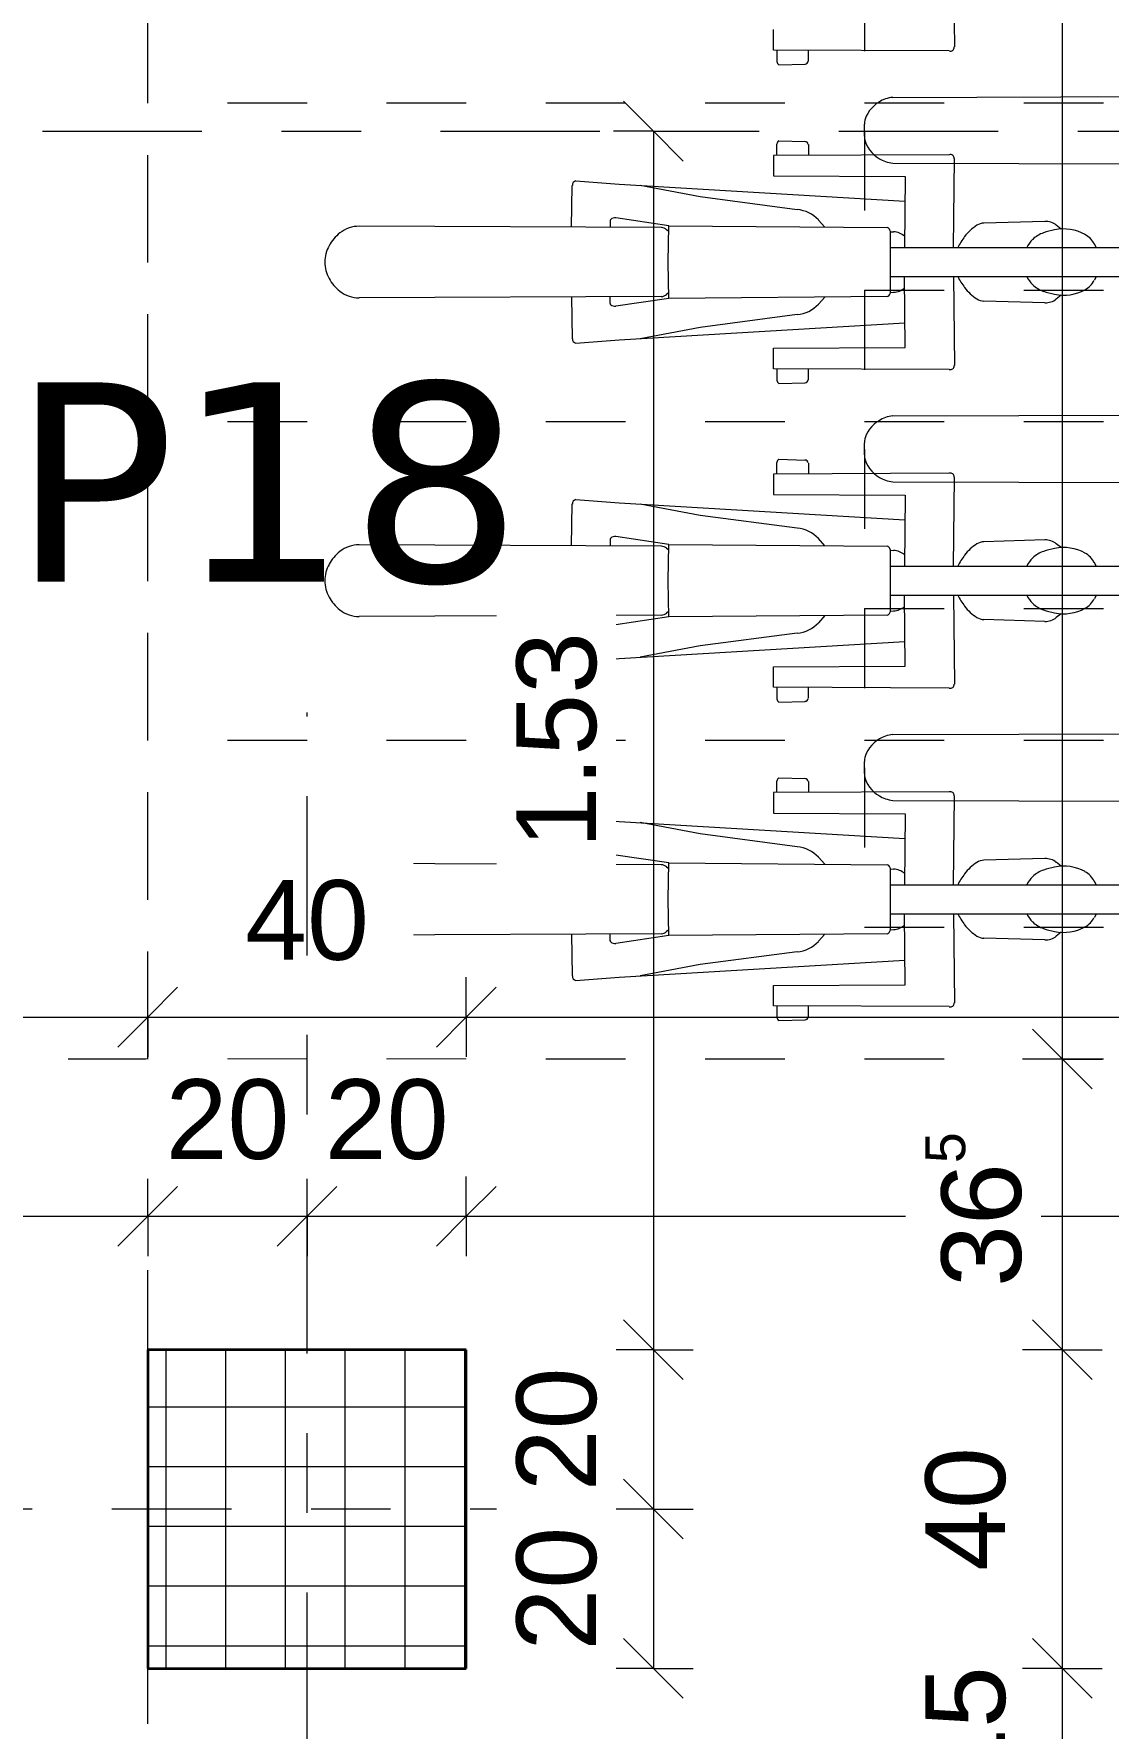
# Model space of a CAD drawing. Header units: metres. Extents: x -86 to 44, y -23 to 39.
# Drawn here: x 18.209 to 19.558, y -6.628 to -4.501 of the extents above; entities that cross this region are included whole.
import ezdxf

# ---------------------------------------------------------------- set-up
doc = ezdxf.new("R2010")
doc.units = ezdxf.units.M
for name, pattern in [('_Rasterlinie_', [0.375, 0.2, -0.05, 0.075, -0.05]), ('_Strichpunkt - Mittel_', [0.35, 0.15, -0.1, 0, -0.1]), ('_Verdeckte Linien_', [0.15, 0.1, -0.05])]:
    doc.linetypes.add(name, pattern=pattern)
for name, color, linetype, lineweight in [('A-____-____-DIMS', 7, 'Continuous', 5), ('A-____-____-DIMS-50', 7, 'Continuous', 5), ('A-DETL-GENF-HDLN', 7, '_Verdeckte Linien_', 9), ('A-DETL-GENF-OTLN', 7, 'Continuous', 9), ('C-PRKG-____-HDLN', 7, '_Verdeckte Linien_', 9), ('C-PRKG-____-OTLN', 7, 'Continuous', 9), ('S-COLS-____-MCUT', 7, 'Continuous', 35), ('S-COLS-____-OTLN', 7, 'Continuous', 9), ('S-GRID-____-OTLN', 7, 'Continuous', 5)]:
    doc.layers.add(name, color=color, linetype=linetype, lineweight=lineweight)
doc.layers.add('A-DETL-____-OTLN', color=5, linetype='Continuous', lineweight=9, true_color=0x0000ff)
doc.layers.add('S-GRID-____-IDEN', color=7, linetype='Continuous', lineweight=9, true_color=0x5555aa)
doc.styles.add('Arial_1', font='arial.ttf', dxfattribs={"height": 0.1})
doc.styles.add('Verdana_B', font='verdana.ttf', dxfattribs={"height": 0.25})
doc.dimstyles.new('SUB_Rohbau_fein_6', dxfattribs={"dimscale": 0.3048, "dimtxt": 0.102026, "dimasz": 0.246063, "dimexe": 0.164042, "dimexo": 0.0625, "dimgap": 0.123031, "dimtad": 1, "dimdec": 1, "dimlfac": 100, "dimrnd": 0.5, "dimdsep": 46, "dimtxsty": 'Arial_1', "dimblk1": 'OBLIQUE', "dimblk2": 'OBLIQUE', "dimsah": 1, "dimcen": 0.09, "dimazin": 0, "dimtfac": 1, "dimtdec": 4, "dimtix": 1, "dimtmove": 0, "dimatfit": 3, "dimfxl": 0.164042, "dimfxlon": 1, "dimtvp": 1, "dimtfill": 1, "dimtolj": 1, "dimtzin": 0, "dimarcsym": 2})
doc.dimstyles.new('SUB_Rohbau_fein_7', dxfattribs={"dimscale": 0.3048, "dimtxt": 0.102026, "dimasz": 0.246063, "dimexe": 0.164042, "dimexo": 0.0625, "dimgap": 0.123031, "dimtad": 1, "dimrnd": 0.005, "dimzin": 0, "dimdsep": 46, "dimtxsty": 'Arial_1', "dimblk1": 'OBLIQUE', "dimblk2": 'OBLIQUE', "dimsah": 1, "dimcen": 0.09, "dimazin": 0, "dimtfac": 1, "dimtdec": 4, "dimtix": 1, "dimtmove": 0, "dimatfit": 3, "dimfxl": 0.164042, "dimfxlon": 1, "dimtvp": 1, "dimtfill": 1, "dimtolj": 1, "dimtzin": 0, "dimarcsym": 2})
doc.dimstyles.new('SUB_Rohbau_fein_8', dxfattribs={"dimscale": 0.3048, "dimtxt": 0.102026, "dimasz": 0.246063, "dimexe": 0.164042, "dimexo": 0.0625, "dimgap": 0.123031, "dimtad": 1, "dimdec": 1, "dimlfac": 100, "dimrnd": 0.5, "dimdsep": 46, "dimtxsty": 'Arial_1', "dimblk1": 'OBLIQUE', "dimblk2": 'OBLIQUE', "dimsah": 1, "dimcen": 0.09, "dimazin": 0, "dimtfac": 1, "dimtdec": 4, "dimtix": 1, "dimtmove": 0, "dimatfit": 3, "dimfxl": 0.164042, "dimfxlon": 1, "dimtvp": 1, "dimtfill": 1, "dimtolj": 1, "dimtzin": 0, "dimarcsym": 2})
doc.dimstyles.new('SUB_Rohbau_fein_9', dxfattribs={"dimscale": 0.3048, "dimtxt": 0.102026, "dimasz": 0.246063, "dimexe": 0.164042, "dimexo": 0.0625, "dimgap": 0.123031, "dimtad": 1, "dimrnd": 0.005, "dimzin": 0, "dimdsep": 46, "dimtxsty": 'Arial_1', "dimblk1": 'OBLIQUE', "dimblk2": 'OBLIQUE', "dimsah": 1, "dimcen": 0.09, "dimazin": 0, "dimtfac": 1, "dimtdec": 4, "dimtix": 1, "dimtmove": 0, "dimatfit": 3, "dimfxl": 0.164042, "dimfxlon": 1, "dimtvp": 1, "dimtfill": 1, "dimtolj": 1, "dimtzin": 0, "dimarcsym": 2})

# ---------------------------------------------------------------- blocks, each defined once
blk = doc.blocks.new('Fahrradstellplatz - Fahrradstellplatz-23804277--01_UG_OK_FFB_AF')
at = {"layer": 'C-PRKG-____-HDLN', "color": 253, "true_color": 0x999999}
for p, q in [((0, -4.1), (2.2695, -4.1)), ((2.6695, -4.1), (6.4, -4.1))]:
    blk.add_line(p, q, dxfattribs=at)
blk = doc.blocks.new('Fahrradstellplatz - Fahrradstellplatz-23803867--01_UG_OK_FFB_AF')
at = {"layer": 'A-DETL-GENF-HDLN', "color": 253, "true_color": 0x999999}
for p, q in [((0, 2), (0.4, 2)), ((0, 0), (0, 2)), ((0.4, 2), (0.8, 2)), ((0.4, 0), (0.4, 2)), ((0.4, 0), (0.4, 2)), ((0.8, 2), (1.2, 2)), ((0.8, 0), (0.8, 2)), ((0.8, 0), (0.8, 2)), ((1.2, 2), (1.6, 2)), ((1.2, 0), (1.2, 2)), ((1.2, 0), (1.2, 2))]:
    blk.add_line(p, q, dxfattribs=at)
at = {"layer": 'A-DETL-GENF-OTLN', "color": 253, "true_color": 0x999999}
for p, q in [((0.1573, 1.3551), (0.1556, 1.7345)), ((0.2439, 1.3551), (0.2456, 1.7345)), ((0.5573, 1.3551), (0.5556, 1.7345)), ((0.6439, 1.3551), (0.6456, 1.7345)), ((0.9573, 1.3551), (0.9556, 1.7345)), ((1.0439, 1.3551), (1.0456, 1.7345)), ((0.1568, 1.4679), (0.1043, 1.4669)), ((0.2444, 1.4679), (0.2969, 1.4669)), ((0.5568, 1.4679), (0.5043, 1.4669)), ((0.6444, 1.4679), (0.6969, 1.4669)), ((0.9568, 1.4679), (0.9043, 1.4669)), ((1.0444, 1.4679), (1.0969, 1.4669)), ((0.0987, 1.4626), (0.1028, 1.408)), ((0.3025, 1.4626), (0.2984, 1.408)), ((0.4987, 1.4626), (0.5028, 1.408)), ((0.7025, 1.4626), (0.6984, 1.408)), ((0.8987, 1.4626), (0.9028, 1.408)), ((1.1025, 1.4626), (1.0984, 1.408)), ((0.1028, 1.408), (0.1243, 1.0493)), ((0.155, 1.3458), (0.1452, 1.4123)), ((0.1486, 1.4194), (0.157, 1.4194)), ((0.2526, 1.4194), (0.2442, 1.4194)), ((0.2462, 1.3458), (0.256, 1.4123)), ((0.2984, 1.408), (0.2769, 1.0493)), ((0.5028, 1.408), (0.5243, 1.0493)), ((0.555, 1.3458), (0.5452, 1.4123)), ((0.5486, 1.4194), (0.557, 1.4194)), ((0.6526, 1.4194), (0.6442, 1.4194)), ((0.6462, 1.3458), (0.656, 1.4123)), ((0.6984, 1.408), (0.6769, 1.0493)), ((0.9028, 1.408), (0.9243, 1.0493)), ((0.955, 1.3458), (0.9452, 1.4123)), ((0.9486, 1.4194), (0.957, 1.4194)), ((1.0526, 1.4194), (1.0442, 1.4194)), ((1.0462, 1.3458), (1.056, 1.4123)), ((1.0984, 1.408), (1.0769, 1.0493)), ((0.1186, 1.3065), (0.1044, 1.3816)), ((0.2826, 1.3065), (0.2968, 1.3816)), ((0.5186, 1.3065), (0.5044, 1.3816)), ((0.6826, 1.3065), (0.6968, 1.3816)), ((0.9186, 1.3065), (0.9044, 1.3816)), ((1.0826, 1.3065), (1.0968, 1.3816)), ((0.155, 1.3458), (0.2006, 1.3465)), ((0.1573, 1.0716), (0.155, 1.3458)), ((0.1623, 1.3459), (0.16, 1.3486)), ((0.2006, 1.3465), (0.2462, 1.3458)), ((0.2389, 1.3459), (0.2411, 1.3486)), ((0.2462, 1.3458), (0.2439, 1.0716)), ((0.555, 1.3458), (0.6006, 1.3465)), ((0.5573, 1.0716), (0.555, 1.3458)), ((0.5623, 1.3459), (0.56, 1.3486)), ((0.6006, 1.3465), (0.6462, 1.3458)), ((0.6389, 1.3459), (0.6411, 1.3486)), ((0.6462, 1.3458), (0.6439, 1.0716)), ((0.955, 1.3458), (1.0006, 1.3465)), ((0.9573, 1.0716), (0.955, 1.3458)), ((0.9623, 1.3459), (0.96, 1.3486)), ((1.0006, 1.3465), (1.0462, 1.3458)), ((1.0389, 1.3459), (1.0411, 1.3486)), ((1.0462, 1.3458), (1.0439, 1.0716)), ((0.1347, 1.1845), (0.1186, 1.3065)), ((0.2664, 1.1845), (0.2826, 1.3065)), ((0.5347, 1.1845), (0.5186, 1.3065)), ((0.6664, 1.1845), (0.6826, 1.3065)), ((0.9347, 1.1845), (0.9186, 1.3065)), ((1.0664, 1.1845), (1.0826, 1.3065)), ((0.0658, 0.9937), (0.0667, 1.2142)), ((0.0667, 1.2142), (0.0925, 1.2142)), ((0.0925, 1.2142), (0.0933, 1.049)), ((0.3087, 1.2142), (0.3079, 1.049)), ((0.3345, 1.2142), (0.3087, 1.2142)), ((0.3354, 0.9937), (0.3345, 1.2142)), ((0.4658, 0.9937), (0.4667, 1.2142)), ((0.4667, 1.2142), (0.4925, 1.2142)), ((0.4925, 1.2142), (0.4933, 1.049)), ((0.7087, 1.2142), (0.7079, 1.049)), ((0.7345, 1.2142), (0.7087, 1.2142)), ((0.7354, 0.9937), (0.7345, 1.2142)), ((0.8658, 0.9937), (0.8667, 1.2142)), ((0.8667, 1.2142), (0.8925, 1.2142)), ((0.8925, 1.2142), (0.8933, 1.049)), ((1.1087, 1.2142), (1.1079, 1.049)), ((1.1345, 1.2142), (1.1087, 1.2142)), ((1.1354, 0.9937), (1.1345, 1.2142)), ((1.2658, 0.9937), (1.2667, 1.2142)), ((1.2667, 1.2142), (1.2925, 1.2142)), ((0.0482, 1.2074), (0.0491, 1.1747)), ((0.0666, 1.2102), (0.0523, 1.21)), ((0.3345, 1.2102), (0.3489, 1.21)), ((0.353, 1.2074), (0.3521, 1.1747)), ((0.4482, 1.2074), (0.4491, 1.1747)), ((0.4666, 1.2102), (0.4523, 1.21)), ((0.7345, 1.2102), (0.7489, 1.21)), ((0.753, 1.2074), (0.7521, 1.1747)), ((0.8482, 1.2074), (0.8491, 1.1747)), ((0.8666, 1.2102), (0.8523, 1.21)), ((1.1345, 1.2102), (1.1489, 1.21)), ((1.153, 1.2074), (1.1521, 1.1747)), ((1.2482, 1.2074), (1.2491, 1.1747)), ((1.2666, 1.2102), (1.2523, 1.21)), ((0.0529, 1.1705), (0.0665, 1.1702)), ((0.3483, 1.1705), (0.3347, 1.1702)), ((0.4529, 1.1705), (0.4665, 1.1702)), ((0.7483, 1.1705), (0.7347, 1.1702)), ((0.8529, 1.1705), (0.8665, 1.1702)), ((1.1483, 1.1705), (1.1347, 1.1702)), ((1.2529, 1.1705), (1.2665, 1.1702)), ((0.1567, 1.1498), (0.1478, 1.1579)), ((0.2445, 1.1498), (0.2534, 1.1579)), ((0.5567, 1.1498), (0.5478, 1.1579)), ((0.6445, 1.1498), (0.6534, 1.1579)), ((0.9567, 1.1498), (0.9478, 1.1579)), ((1.0445, 1.1498), (1.0534, 1.1579)), ((0.1604, 1.0681), (0.1621, 1.0675)), ((0.1621, 1.0675), (0.2006, 1.0674)), ((0.1624, 1.0675), (0.1627, 1.0634)), ((0.1825, 1.0675), (0.1825, 0.478)), ((0.2006, 1.0674), (0.2391, 1.0675)), ((0.2187, 1.0675), (0.2187, 0.478)), ((0.2387, 1.0675), (0.2385, 1.0634)), ((0.2391, 1.0675), (0.2408, 1.0681)), ((0.5604, 1.0681), (0.5621, 1.0675)), ((0.5621, 1.0675), (0.6006, 1.0674)), ((0.5624, 1.0675), (0.5627, 1.0634)), ((0.5825, 1.0675), (0.5825, 0.478)), ((0.6006, 1.0674), (0.6391, 1.0675)), ((0.6187, 1.0675), (0.6187, 0.478)), ((0.6387, 1.0675), (0.6385, 1.0634)), ((0.6391, 1.0675), (0.6408, 1.0681)), ((0.9604, 1.0681), (0.9621, 1.0675)), ((0.9621, 1.0675), (1.0006, 1.0674)), ((0.9624, 1.0675), (0.9627, 1.0634)), ((0.9825, 1.0675), (0.9825, 0.478)), ((1.0006, 1.0674), (1.0391, 1.0675)), ((1.0187, 1.0675), (1.0187, 0.478)), ((1.0387, 1.0675), (1.0385, 1.0634)), ((1.0391, 1.0675), (1.0408, 1.0681)), ((0.0933, 1.049), (0.1825, 1.0497)), ((0.3079, 1.049), (0.2187, 1.0497)), ((0.4933, 1.049), (0.5825, 1.0497)), ((0.7079, 1.049), (0.6187, 1.0497)), ((0.8933, 1.049), (0.9825, 1.0497)), ((1.1079, 1.049), (1.0187, 1.0497)), ((0.1825, 0.9883), (0.0707, 0.9872)), ((0.2187, 0.9883), (0.3305, 0.9872)), ((0.5825, 0.9883), (0.4707, 0.9872)), ((0.6187, 0.9883), (0.7305, 0.9872)), ((0.9825, 0.9883), (0.8707, 0.9872)), ((1.0187, 0.9883), (1.1305, 0.9872)), ((1.3825, 0.9883), (1.2707, 0.9872)), ((0.1495, 0.8735), (0.1517, 0.95)), ((0.2517, 0.8735), (0.2495, 0.95)), ((0.5495, 0.8735), (0.5517, 0.95)), ((0.6517, 0.8735), (0.6495, 0.95)), ((0.9495, 0.8735), (0.9517, 0.95)), ((1.0517, 0.8735), (1.0495, 0.95)), ((0.1591, 0.8532), (0.1542, 0.8592)), ((0.2421, 0.8532), (0.247, 0.8592)), ((0.5591, 0.8532), (0.5542, 0.8592)), ((0.6421, 0.8532), (0.647, 0.8592)), ((0.9591, 0.8532), (0.9542, 0.8592)), ((1.0421, 0.8532), (1.047, 0.8592)), ((0.1825, 0.809), (0.1779, 0.8114)), ((0.2187, 0.809), (0.2233, 0.8114)), ((0.5825, 0.809), (0.5779, 0.8114)), ((0.6187, 0.809), (0.6233, 0.8114)), ((0.9825, 0.809), (0.9779, 0.8114)), ((1.0187, 0.809), (1.0233, 0.8114))]:
    blk.add_line(p, q, dxfattribs=at)
for centre, radius, start, end in [((0.2058, 1.7256), 0.0534, 118.8234, 141.5969), ((0.2007, 1.7348), 0.0429, 90.2027, 118.8234), ((0.2004, 1.7348), 0.0429, 61.1766, 89.7973), ((0.1954, 1.7256), 0.0534, 38.4031, 61.1766), ((0.6058, 1.7256), 0.0534, 118.8234, 141.5969), ((0.6007, 1.7348), 0.0429, 90.2027, 118.8234), ((0.6004, 1.7348), 0.0429, 61.1766, 89.7973), ((0.5954, 1.7256), 0.0534, 38.4031, 61.1766), ((1.0058, 1.7256), 0.0534, 118.8234, 141.5969), ((1.0007, 1.7348), 0.0429, 90.2027, 118.8234), ((1.0004, 1.7348), 0.0429, 61.1766, 89.7973), ((0.9954, 1.7256), 0.0534, 38.4031, 61.1766), ((0.1944, 1.7346), 0.0388, 141.5969, 180.2571), ((0.2068, 1.7346), 0.0388, 359.7429, 38.4031), ((0.5944, 1.7346), 0.0388, 141.5969, 180.2571), ((0.6068, 1.7346), 0.0388, 359.7429, 38.4031), ((0.9944, 1.7346), 0.0388, 141.5969, 180.2571), ((1.0068, 1.7346), 0.0388, 359.7429, 38.4031), ((0.1045, 1.4608), 0.00606, 91.0937, 163.2001), ((0.2967, 1.4608), 0.00606, 16.7999, 88.9063), ((0.5045, 1.4608), 0.00606, 91.0937, 163.2001), ((0.6967, 1.4608), 0.00606, 16.7999, 88.9063), ((0.9045, 1.4608), 0.00606, 91.0937, 163.2001), ((1.0967, 1.4608), 0.00606, 16.7999, 88.9063), ((0.1532, 1.4134), 0.00806, 139.5195, 188.3681), ((0.1486, 1.4174), 0.00199, 89.2163, 139.5195), ((0.2526, 1.4174), 0.00199, 40.4805, 90.7837), ((0.248, 1.4134), 0.00806, 351.6319, 40.4805), ((0.5532, 1.4134), 0.00806, 139.5195, 188.3681), ((0.5486, 1.4174), 0.00199, 89.2163, 139.5195), ((0.6526, 1.4174), 0.00199, 40.4805, 90.7837), ((0.648, 1.4134), 0.00806, 351.6319, 40.4805), ((0.9532, 1.4134), 0.00806, 139.5195, 188.3681), ((0.9486, 1.4174), 0.00199, 89.2163, 139.5195), ((1.0526, 1.4174), 0.00199, 40.4805, 90.7837), ((1.048, 1.4134), 0.00806, 351.6319, 40.4805), ((0.1689, 1.3562), 0.0117, 185.1134, 220.3907), ((0.2323, 1.3562), 0.0117, 319.6093, 354.8866), ((0.5689, 1.3562), 0.0117, 185.1134, 220.3907), ((0.6323, 1.3562), 0.0117, 319.6093, 354.8866), ((0.9689, 1.3562), 0.0117, 185.1134, 220.3907), ((1.0323, 1.3562), 0.0117, 319.6093, 354.8866), ((0.0524, 1.2054), 0.00464, 90.4692, 154.4859), ((0.3488, 1.2054), 0.00464, 25.5141, 89.5308), ((0.4524, 1.2054), 0.00464, 90.4692, 154.4859), ((0.7488, 1.2054), 0.00464, 25.5141, 89.5308), ((0.8524, 1.2054), 0.00464, 90.4692, 154.4859), ((1.1488, 1.2054), 0.00464, 25.5141, 89.5308), ((1.2524, 1.2054), 0.00464, 90.4692, 154.4859), ((0.0535, 1.1749), 0.00438, 181.6744, 261.5061), ((0.1758, 1.1882), 0.0413, 185.2207, 227.2443), ((0.2254, 1.1882), 0.0413, 312.7557, 354.7793), ((0.3477, 1.1749), 0.00438, 278.4939, 358.3256), ((0.4535, 1.1749), 0.00438, 181.6744, 261.5061), ((0.5758, 1.1882), 0.0413, 185.2207, 227.2443), ((0.6254, 1.1882), 0.0413, 312.7557, 354.7793), ((0.7477, 1.1749), 0.00438, 278.4939, 358.3256), ((0.8535, 1.1749), 0.00438, 181.6744, 261.5061), ((0.9758, 1.1882), 0.0413, 185.2207, 227.2443), ((1.0254, 1.1882), 0.0413, 312.7557, 354.7793), ((1.1477, 1.1749), 0.00438, 278.4939, 358.3256), ((1.2535, 1.1749), 0.00438, 181.6744, 261.5061), ((0.162, 1.0727), 0.00483, 193.2596, 250.1257), ((0.2392, 1.0727), 0.00483, 289.8743, 346.7404), ((0.562, 1.0727), 0.00483, 193.2596, 250.1257), ((0.6392, 1.0727), 0.00483, 289.8743, 346.7404), ((0.962, 1.0727), 0.00483, 193.2596, 250.1257), ((1.0392, 1.0727), 0.00483, 289.8743, 346.7404), ((0.1854, 1.0646), 0.0228, 183.0499, 221.2324), ((0.2158, 1.0646), 0.0228, 318.7676, 356.9501), ((0.5854, 1.0646), 0.0228, 183.0499, 221.2324), ((0.6158, 1.0646), 0.0228, 318.7676, 356.9501), ((0.9854, 1.0646), 0.0228, 183.0499, 221.2324), ((1.0158, 1.0646), 0.0228, 318.7676, 356.9501), ((0.0706, 0.9923), 0.00508, 164.2179, 270.5532), ((0.2288, 0.893), 0.1011, 117.2613, 126.5019), ((0.1724, 0.893), 0.1011, 53.4981, 62.7387), ((0.3305, 0.9923), 0.00508, 269.4468, 15.7821), ((0.4706, 0.9923), 0.00508, 164.2179, 270.5532), ((0.6288, 0.893), 0.1011, 117.2613, 126.5019), ((0.5724, 0.893), 0.1011, 53.4981, 62.7387), ((0.7305, 0.9923), 0.00508, 269.4468, 15.7821), ((0.8706, 0.9923), 0.00508, 164.2179, 270.5532), ((1.0288, 0.893), 0.1011, 117.2613, 126.5019), ((0.9724, 0.893), 0.1011, 53.4981, 62.7387), ((1.1305, 0.9923), 0.00508, 269.4468, 15.7821), ((1.2706, 0.9923), 0.00508, 164.2179, 270.5532), ((0.1693, 0.9495), 0.0176, 147.5068, 178.3381), ((0.2028, 0.9281), 0.0574, 126.5019, 147.5068), ((0.1984, 0.9281), 0.0574, 32.4932, 53.4981), ((0.2319, 0.9495), 0.0176, 1.6619, 32.4932), ((0.5693, 0.9495), 0.0176, 147.5068, 178.3381), ((0.6028, 0.9281), 0.0574, 126.5019, 147.5068), ((0.5984, 0.9281), 0.0574, 32.4932, 53.4981), ((0.6319, 0.9495), 0.0176, 1.6619, 32.4932), ((0.9693, 0.9495), 0.0176, 147.5068, 178.3381), ((1.0028, 0.9281), 0.0574, 126.5019, 147.5068), ((0.9984, 0.9281), 0.0574, 32.4932, 53.4981), ((1.0319, 0.9495), 0.0176, 1.6619, 32.4932), ((0.1961, 0.8658), 0.0333, 114.1511, 136.3239), ((0.2051, 0.8658), 0.0333, 43.6761, 65.8489), ((0.5961, 0.8658), 0.0333, 114.1511, 136.3239), ((0.6051, 0.8658), 0.0333, 43.6761, 65.8489), ((0.9961, 0.8658), 0.0333, 114.1511, 136.3239), ((1.0051, 0.8658), 0.0333, 43.6761, 65.8489), ((0.1712, 0.8728), 0.0217, 178.2161, 218.6857), ((0.271, 0.8388), 0.1131, 161.1879, 168.5086), ((0.1986, 0.8634), 0.0367, 136.3239, 161.1879), ((0.2026, 0.8634), 0.0367, 18.8121, 43.6761), ((0.1302, 0.8388), 0.1131, 11.4914, 18.8121), ((0.23, 0.8728), 0.0217, 321.3143, 1.7839), ((0.5712, 0.8728), 0.0217, 178.2161, 218.6857), ((0.671, 0.8388), 0.1131, 161.1879, 168.5086), ((0.5986, 0.8634), 0.0367, 136.3239, 161.1879), ((0.6026, 0.8634), 0.0367, 18.8121, 43.6761), ((0.5302, 0.8388), 0.1131, 11.4914, 18.8121), ((0.63, 0.8728), 0.0217, 321.3143, 1.7839), ((0.9712, 0.8728), 0.0217, 178.2161, 218.6857), ((1.071, 0.8388), 0.1131, 161.1879, 168.5086), ((0.9986, 0.8634), 0.0367, 136.3239, 161.1879), ((1.0026, 0.8634), 0.0367, 18.8121, 43.6761), ((0.9302, 0.8388), 0.1131, 11.4914, 18.8121), ((1.03, 0.8728), 0.0217, 321.3143, 1.7839), ((0.2151, 0.8501), 0.0561, 168.5086, 208.7294), ((0.1861, 0.8501), 0.0561, 331.2706, 11.4914), ((0.6151, 0.8501), 0.0561, 168.5086, 208.7294), ((0.5861, 0.8501), 0.0561, 331.2706, 11.4914), ((1.0151, 0.8501), 0.0561, 168.5086, 208.7294), ((0.9861, 0.8501), 0.0561, 331.2706, 11.4914), ((0.1914, 0.8372), 0.0291, 208.7294, 242.3562), ((0.2097, 0.8372), 0.0291, 297.6438, 331.2706), ((0.5914, 0.8372), 0.0291, 208.7294, 242.3562), ((0.6097, 0.8372), 0.0291, 297.6438, 331.2706), ((0.9914, 0.8372), 0.0291, 208.7294, 242.3562), ((1.0097, 0.8372), 0.0291, 297.6438, 331.2706)]:
    blk.add_arc(centre, radius, start, end, dxfattribs=at)
at = {"layer": 'C-PRKG-____-HDLN', "color": 253, "true_color": 0x999999}
blk.add_line((0, 2), (0, 4.1), dxfattribs=at)
blk = doc.blocks.new('Fahrradstellplatz - Fahrradstellplatz-23804100--01_UG_OK_FFB_AF')
at = {"layer": 'A-DETL-GENF-HDLN', "color": 253, "true_color": 0x999999}
for p, q in [((0, 0), (0, -2)), ((0.4, 0), (0, 0)), ((0.4, 0), (0.4, -2)), ((0.8, 0), (0.4, 0)), ((0.4, 0), (0.4, -2)), ((0.8, 0), (0.8, -2)), ((1.2, 0), (0.8, 0)), ((0.8, 0), (0.8, -2))]:
    blk.add_line(p, q, dxfattribs=at)
at = {"layer": 'A-DETL-GENF-OTLN', "color": 253, "true_color": 0x999999}
for p, q in [((0.1931, 0), (0.2006, 0)), ((0.2006, 0), (0.2081, 0)), ((0.5931, 0), (0.6006, 0)), ((0.6006, 0), (0.6081, 0)), ((0.9931, 0), (1.0006, 0)), ((1.0006, 0), (1.0081, 0)), ((0.1593, -0.0357), (0.1581, -0.4548)), ((0.2419, -0.0357), (0.2431, -0.4548)), ((0.5593, -0.0357), (0.5581, -0.4548)), ((0.6419, -0.0357), (0.6431, -0.4548)), ((0.9593, -0.0357), (0.9581, -0.4548)), ((1.0419, -0.0357), (1.0431, -0.4548))]:
    blk.add_line(p, q, dxfattribs=at)
for centre, radius, start, end in [((0.1931, -0.024), 0.024, 90.0116, 114.7042), ((0.2081, -0.024), 0.024, 65.2958, 89.9884), ((0.5931, -0.024), 0.024, 90.0116, 114.7042), ((0.6081, -0.024), 0.024, 65.2958, 89.9884), ((1.0081, -0.024), 0.024, 65.2958, 89.9884), ((0.2003, -0.0396), 0.0412, 114.7042, 161.0529), ((0.2009, -0.0396), 0.0412, 18.9471, 65.2958), ((0.6003, -0.0396), 0.0412, 114.7042, 161.0529), ((0.6009, -0.0396), 0.0412, 18.9471, 65.2958), ((1.0003, -0.0396), 0.0412, 114.7042, 161.0529), ((0.9931, -0.024), 0.024, 90.0116, 114.7042), ((1.0009, -0.0396), 0.0412, 18.9471, 65.2958), ((0.1997, -0.0394), 0.0406, 161.0529, 174.7358), ((0.2015, -0.0394), 0.0406, 5.2642, 18.9471), ((0.5997, -0.0394), 0.0406, 161.0529, 174.7358), ((0.6015, -0.0394), 0.0406, 5.2642, 18.9471), ((0.9997, -0.0394), 0.0406, 161.0529, 174.7358), ((1.0015, -0.0394), 0.0406, 5.2642, 18.9471)]:
    blk.add_arc(centre, radius, start, end, dxfattribs=at)
blk = doc.blocks.new('DIMBLOCK1051--01_UG_OK_FFB_AF')
at = {"layer": 'A-____-____-DIMS-50'}
for p, q in [((10.927, -5.7358), (10.927, -5.6858)), ((10.927, -5.7358), (10.9645, -5.6983)), ((18.352, -5.7358), (18.352, -5.6858)), ((18.352, -5.7358), (18.3895, -5.6983)), ((10.927, -5.7358), (10.8895, -5.7733)), ((10.927, -5.7358), (18.352, -5.7358)), ((10.927, -5.7358), (10.927, -5.7858)), ((18.352, -5.7358), (18.3145, -5.7733)), ((18.352, -5.7358), (18.352, -5.7858))]:
    blk.add_line(p, q, dxfattribs=at)
at = {"layer": 'A-____-____-DIMS-50', "color": 0, "insert": (14.4778, -5.5638), "char_height": 0.1, "width": 0.388091, "attachment_point": 1, "line_spacing_factor": 0.941778, "style": 'Arial_1', "bg_fill": 3, "box_fill_scale": 1.25, "bg_fill_color": 256, "bg_fill_true_color": 13158600, "bg_fill_transparency": 0}
blk.add_mtext('7.42\\A2\\H0.5x;\\S5^  ;\\H2x;', dxfattribs=at)
blk = doc.blocks.new('_Oblique')
at = {"color": 0, "linetype": 'ByBlock', "lineweight": -2}
blk.add_line((-0.5, -0.5), (0.5, 0.5), dxfattribs=at)
blk = doc.blocks.new('DIMBLOCK1052--01_UG_OK_FFB_AF')
at = {"layer": 'A-____-____-DIMS-50'}
for p, q in [((18.352, -5.7358), (18.352, -5.6858)), ((18.352, -5.7358), (18.3895, -5.6983)), ((18.752, -5.7358), (18.752, -5.6858)), ((18.752, -5.7358), (18.7895, -5.6983)), ((18.352, -5.7358), (18.3145, -5.7733)), ((18.352, -5.7358), (18.752, -5.7358)), ((18.352, -5.7358), (18.352, -5.7858)), ((18.752, -5.7358), (18.7145, -5.7733)), ((18.752, -5.7358), (18.752, -5.7858))]:
    blk.add_line(p, q, dxfattribs=at)
at = {"layer": 'A-____-____-DIMS-50', "color": 0, "insert": (18.4744, -5.5638), "char_height": 0.1, "width": 0.186088, "attachment_point": 1, "line_spacing_factor": 0.941778, "style": 'Arial_1', "bg_fill": 3, "box_fill_scale": 1.25, "bg_fill_color": 256, "bg_fill_true_color": 13158600, "bg_fill_transparency": 0}
blk.add_mtext('40', dxfattribs=at)
blk = doc.blocks.new('DIMBLOCK1053--01_UG_OK_FFB_AF')
at = {"layer": 'A-____-____-DIMS-50'}
for p, q in [((18.752, -5.7358), (18.752, -5.6858)), ((18.752, -5.7358), (18.7895, -5.6983)), ((25.382, -5.7358), (25.382, -5.6858)), ((25.382, -5.7358), (25.4195, -5.6983)), ((18.752, -5.7358), (18.7145, -5.7733)), ((18.752, -5.7358), (25.382, -5.7358)), ((18.752, -5.7358), (18.752, -5.7858)), ((25.382, -5.7358), (25.3445, -5.7733)), ((25.382, -5.7358), (25.382, -5.7858))]:
    blk.add_line(p, q, dxfattribs=at)
at = {"layer": 'A-____-____-DIMS-50', "color": 0, "insert": (21.9313, -5.5638), "char_height": 0.1, "width": 0.325653, "attachment_point": 1, "line_spacing_factor": 0.941778, "style": 'Arial_1', "bg_fill": 3, "box_fill_scale": 1.25, "bg_fill_color": 256, "bg_fill_true_color": 13158600, "bg_fill_transparency": 0}
blk.add_mtext('6.63', dxfattribs=at)
blk = doc.blocks.new('DIMBLOCK1080--01_UG_OK_FFB_AF')
at = {"layer": 'A-____-____-DIMS-50'}
for p, q in [((10.927, -5.9858), (10.927, -5.9358)), ((10.927, -5.9858), (10.9645, -5.9483)), ((18.352, -5.9858), (18.352, -5.9358)), ((18.352, -5.9858), (18.3895, -5.9483)), ((10.927, -5.9858), (10.8895, -6.0233)), ((10.927, -5.9858), (18.352, -5.9858)), ((10.927, -5.9858), (10.927, -6.0358)), ((18.352, -5.9858), (18.3145, -6.0233)), ((18.352, -5.9858), (18.352, -6.0358))]:
    blk.add_line(p, q, dxfattribs=at)
at = {"layer": 'A-____-____-DIMS-50', "color": 0, "insert": (14.4778, -5.8138), "char_height": 0.1, "width": 0.388091, "attachment_point": 1, "line_spacing_factor": 0.941778, "style": 'Arial_1', "bg_fill": 3, "box_fill_scale": 1.25, "bg_fill_color": 256, "bg_fill_true_color": 13158600, "bg_fill_transparency": 0}
blk.add_mtext('7.42\\A2\\H0.5x;\\S5^  ;\\H2x;', dxfattribs=at)
blk = doc.blocks.new('DIMBLOCK1081--01_UG_OK_FFB_AF')
at = {"layer": 'A-____-____-DIMS-50'}
for p, q in [((18.352, -5.9858), (18.352, -5.9358)), ((18.352, -5.9858), (18.3895, -5.9483)), ((18.552, -5.9858), (18.552, -5.9358)), ((18.552, -5.9858), (18.5895, -5.9483)), ((18.352, -5.9858), (18.3145, -6.0233)), ((18.352, -5.9858), (18.552, -5.9858)), ((18.352, -5.9858), (18.352, -6.0358)), ((18.552, -5.9858), (18.5145, -6.0233)), ((18.552, -5.9858), (18.552, -6.0358))]:
    blk.add_line(p, q, dxfattribs=at)
at = {"layer": 'A-____-____-DIMS-50', "color": 0, "insert": (18.3744, -5.8138), "char_height": 0.1, "width": 0.186088, "attachment_point": 1, "line_spacing_factor": 0.941778, "style": 'Arial_1', "bg_fill": 3, "box_fill_scale": 1.25, "bg_fill_color": 256, "bg_fill_true_color": 13158600, "bg_fill_transparency": 0}
blk.add_mtext('20', dxfattribs=at)
blk = doc.blocks.new('DIMBLOCK1082--01_UG_OK_FFB_AF')
at = {"layer": 'A-____-____-DIMS-50'}
for p, q in [((18.552, -5.9858), (18.552, -5.9358)), ((18.552, -5.9858), (18.5895, -5.9483)), ((18.752, -5.9858), (18.752, -5.9358)), ((18.752, -5.9858), (18.7895, -5.9483)), ((18.552, -5.9858), (18.5145, -6.0233)), ((18.552, -5.9858), (18.752, -5.9858)), ((18.552, -5.9858), (18.552, -6.0358)), ((18.752, -5.9858), (18.7145, -6.0233)), ((18.752, -5.9858), (18.752, -6.0358))]:
    blk.add_line(p, q, dxfattribs=at)
at = {"layer": 'A-____-____-DIMS-50', "color": 0, "insert": (18.5744, -5.8138), "char_height": 0.1, "width": 0.186088, "attachment_point": 1, "line_spacing_factor": 0.941778, "style": 'Arial_1', "bg_fill": 3, "box_fill_scale": 1.25, "bg_fill_color": 256, "bg_fill_true_color": 13158600, "bg_fill_transparency": 0}
blk.add_mtext('20', dxfattribs=at)
blk = doc.blocks.new('DIMBLOCK1083--01_UG_OK_FFB_AF')
at = {"layer": 'A-____-____-DIMS-50'}
for p, q in [((18.752, -5.9858), (18.752, -5.9358)), ((18.752, -5.9858), (18.7895, -5.9483)), ((25.452, -5.9858), (25.452, -5.9358)), ((25.452, -5.9858), (25.4895, -5.9483)), ((18.752, -5.9858), (18.7145, -6.0233)), ((18.752, -5.9858), (25.452, -5.9858)), ((18.752, -5.9858), (18.752, -6.0358)), ((25.452, -5.9858), (25.4145, -6.0233)), ((25.452, -5.9858), (25.452, -6.0358))]:
    blk.add_line(p, q, dxfattribs=at)
at = {"layer": 'A-____-____-DIMS-50', "color": 0, "insert": (21.9663, -5.8138), "char_height": 0.1, "width": 0.325653, "attachment_point": 1, "line_spacing_factor": 0.941778, "style": 'Arial_1', "bg_fill": 3, "box_fill_scale": 1.25, "bg_fill_color": 256, "bg_fill_true_color": 13158600, "bg_fill_transparency": 0}
blk.add_mtext('6.70', dxfattribs=at)
blk = doc.blocks.new('DIMBLOCK1250--01_UG_OK_FFB_AF')
at = {"layer": 'A-____-____-DIMS-50'}
for p, q in [((19.5005, -6.5534), (19.463, -6.5159)), ((19.5005, -6.5534), (19.4505, -6.5534)), ((19.5005, -6.7034), (19.5005, -6.5534)), ((19.5005, -6.5534), (19.538, -6.5909)), ((19.5005, -6.5534), (19.5505, -6.5534)), ((19.5005, -6.7034), (19.463, -6.6659)), ((19.5005, -6.7034), (19.4505, -6.7034)), ((19.5005, -6.7034), (19.538, -6.7409)), ((19.5005, -6.7034), (19.5505, -6.7034))]:
    blk.add_line(p, q, dxfattribs=at)
at = {"layer": 'A-____-____-DIMS-50', "color": 0, "insert": (19.3285, -6.706), "char_height": 0.1, "width": 0.186088, "attachment_point": 1, "rotation": 90, "line_spacing_factor": 0.941778, "style": 'Arial_1', "bg_fill": 3, "box_fill_scale": 1.25, "bg_fill_color": 256, "bg_fill_true_color": 13158600, "bg_fill_transparency": 0}
blk.add_mtext('15', dxfattribs=at)
blk = doc.blocks.new('DIMBLOCK1251--01_UG_OK_FFB_AF')
at = {"layer": 'A-____-____-DIMS-50'}
for p, q in [((19.5005, -6.1534), (19.463, -6.1159)), ((19.5005, -6.1534), (19.4505, -6.1534)), ((19.5005, -6.5534), (19.5005, -6.1534)), ((19.5005, -6.1534), (19.538, -6.1909)), ((19.5005, -6.1534), (19.5505, -6.1534)), ((19.5005, -6.5534), (19.463, -6.5159)), ((19.5005, -6.5534), (19.4505, -6.5534)), ((19.5005, -6.5534), (19.538, -6.5909)), ((19.5005, -6.5534), (19.5505, -6.5534))]:
    blk.add_line(p, q, dxfattribs=at)
at = {"layer": 'A-____-____-DIMS-50', "color": 0, "insert": (19.3285, -6.431), "char_height": 0.1, "width": 0.186088, "attachment_point": 1, "rotation": 90, "line_spacing_factor": 0.941778, "style": 'Arial_1', "bg_fill": 3, "box_fill_scale": 1.25, "bg_fill_color": 256, "bg_fill_true_color": 13158600, "bg_fill_transparency": 0}
blk.add_mtext('40', dxfattribs=at)
blk = doc.blocks.new('DIMBLOCK1252--01_UG_OK_FFB_AF')
at = {"layer": 'A-____-____-DIMS-50'}
for p, q in [((19.5005, -5.7884), (19.463, -5.7509)), ((19.5005, -5.7884), (19.4505, -5.7884)), ((19.5005, -6.1534), (19.5005, -5.7884)), ((19.5005, -5.7884), (19.538, -5.8259)), ((19.5005, -5.7884), (19.5505, -5.7884)), ((19.5005, -6.1534), (19.463, -6.1159)), ((19.5005, -6.1534), (19.4505, -6.1534)), ((19.5005, -6.1534), (19.538, -6.1909)), ((19.5005, -6.1534), (19.5505, -6.1534))]:
    blk.add_line(p, q, dxfattribs=at)
at = {"layer": 'A-____-____-DIMS-50', "color": 0, "insert": (19.3285, -6.0745), "char_height": 0.1, "width": 0.248525, "attachment_point": 1, "rotation": 90, "line_spacing_factor": 0.941778, "style": 'Arial_1', "bg_fill": 3, "box_fill_scale": 1.25, "bg_fill_color": 256, "bg_fill_true_color": 13158600, "bg_fill_transparency": 0}
blk.add_mtext('36\\A2\\H0.5x;\\S5^  ;\\H2x;', dxfattribs=at)
blk = doc.blocks.new('DIMBLOCK1253--01_UG_OK_FFB_AF')
at = {"layer": 'A-____-____-DIMS-50'}
for p, q in [((19.5005, -2.4229), (19.463, -2.3854)), ((19.5005, -2.4229), (19.4505, -2.4229)), ((19.5005, -5.7884), (19.5005, -2.4229)), ((19.5005, -2.4229), (19.538, -2.4604)), ((19.5005, -2.4229), (19.5505, -2.4229)), ((19.5005, -5.7884), (19.463, -5.7509)), ((19.5005, -5.7884), (19.4505, -5.7884)), ((19.5005, -5.7884), (19.538, -5.8259)), ((19.5005, -5.7884), (19.5505, -5.7884))]:
    blk.add_line(p, q, dxfattribs=at)
at = {"layer": 'A-____-____-DIMS-50', "color": 0, "insert": (19.3285, -4.2674), "char_height": 0.1, "width": 0.388091, "attachment_point": 1, "rotation": 90, "line_spacing_factor": 0.941778, "style": 'Arial_1', "bg_fill": 3, "box_fill_scale": 1.25, "bg_fill_color": 256, "bg_fill_true_color": 13158600, "bg_fill_transparency": 0}
blk.add_mtext('3.36\\A2\\H0.5x;\\S5^  ;\\H2x;', dxfattribs=at)
blk = doc.blocks.new('DIMBLOCK1867--01_UG_OK_FFB_AF')
at = {"layer": 'A-____-____-DIMS-50'}
for p, q in [((18.987, -4.6234), (18.9495, -4.5859)), ((18.987, -4.6234), (18.937, -4.6234)), ((18.987, -4.6234), (18.987, -6.1534)), ((18.987, -4.6234), (19.0245, -4.6609)), ((18.987, -4.6234), (19.037, -4.6234)), ((18.987, -6.1534), (18.9495, -6.1159)), ((18.987, -6.1534), (18.937, -6.1534)), ((18.987, -6.1534), (19.0245, -6.1909)), ((18.987, -6.1534), (19.037, -6.1534))]:
    blk.add_line(p, q, dxfattribs=at)
at = {"layer": 'A-____-____-DIMS-50', "color": 0, "insert": (18.815, -5.5241), "char_height": 0.1, "width": 0.325653, "attachment_point": 1, "rotation": 90, "line_spacing_factor": 0.941778, "style": 'Arial_1', "bg_fill": 3, "box_fill_scale": 1.25, "bg_fill_color": 256, "bg_fill_true_color": 13158600, "bg_fill_transparency": 0}
blk.add_mtext('1.53', dxfattribs=at)
blk = doc.blocks.new('DIMBLOCK1868--01_UG_OK_FFB_AF')
at = {"layer": 'A-____-____-DIMS-50'}
for p, q in [((18.987, -6.1534), (18.9495, -6.1159)), ((18.987, -6.1534), (18.937, -6.1534)), ((18.987, -6.1534), (18.987, -6.3534)), ((18.987, -6.1534), (19.0245, -6.1909)), ((18.987, -6.1534), (19.037, -6.1534)), ((18.987, -6.3534), (18.9495, -6.3159)), ((18.987, -6.3534), (18.937, -6.3534)), ((18.987, -6.3534), (19.0245, -6.3909)), ((18.987, -6.3534), (19.037, -6.3534))]:
    blk.add_line(p, q, dxfattribs=at)
at = {"layer": 'A-____-____-DIMS-50', "color": 0, "insert": (18.815, -6.331), "char_height": 0.1, "width": 0.186088, "attachment_point": 1, "rotation": 90, "line_spacing_factor": 0.941778, "style": 'Arial_1', "bg_fill": 3, "box_fill_scale": 1.25, "bg_fill_color": 256, "bg_fill_true_color": 13158600, "bg_fill_transparency": 0}
blk.add_mtext('20', dxfattribs=at)
blk = doc.blocks.new('DIMBLOCK1869--01_UG_OK_FFB_AF')
at = {"layer": 'A-____-____-DIMS-50'}
for p, q in [((18.987, -6.3534), (18.9495, -6.3159)), ((18.987, -6.3534), (18.937, -6.3534)), ((18.987, -6.3534), (18.987, -6.5534)), ((18.987, -6.3534), (19.0245, -6.3909)), ((18.987, -6.3534), (19.037, -6.3534)), ((18.987, -6.5534), (18.9495, -6.5159)), ((18.987, -6.5534), (18.937, -6.5534)), ((18.987, -6.5534), (19.0245, -6.5909)), ((18.987, -6.5534), (19.037, -6.5534))]:
    blk.add_line(p, q, dxfattribs=at)
at = {"layer": 'A-____-____-DIMS-50', "color": 0, "insert": (18.815, -6.531), "char_height": 0.1, "width": 0.186088, "attachment_point": 1, "rotation": 90, "line_spacing_factor": 0.941778, "style": 'Arial_1', "bg_fill": 3, "box_fill_scale": 1.25, "bg_fill_color": 256, "bg_fill_true_color": 13158600, "bg_fill_transparency": 0}
blk.add_mtext('20', dxfattribs=at)

msp = doc.modelspace()

# ---------------------------------------------------------------- hatches: boundary and pattern name
at = {"layer": 'S-COLS-____-OTLN'}
h = msp.add_hatch(dxfattribs=at)
h.set_pattern_fill('FP_2', color=256, style=0, pattern_type=2)
h.set_pattern_definition([(0, (0, 0), (0, 0.075), []), (90, (0, 0), (-0.075, 5e-18), [])])
h.paths.add_polyline_path([(18.752, -6.5534), (18.752, -6.1534), (18.352, -6.1534), (18.352, -6.5534)])

# ---------------------------------------------------------------- linework, layer by layer
at = {"layer": 'A-DETL-____-OTLN', "color": 8, "linetype": '_Strichpunkt - Mittel_', "true_color": 0x808080}
msp.add_line((18.907, -6.3534), (18.187, -6.3534), dxfattribs=at)
at = {"layer": 'S-COLS-____-MCUT'}
for p, q in [((18.752, -6.1534), (18.352, -6.1534)), ((18.352, -6.1534), (18.352, -6.5534)), ((18.752, -6.5534), (18.752, -6.1534)), ((18.352, -6.5534), (18.752, -6.5534))]:
    msp.add_line(p, q, dxfattribs=at)
at = {"layer": 'S-GRID-____-OTLN', "color": 8, "linetype": '_Rasterlinie_', "true_color": 0x808080}
msp.add_line((-80.7802, -4.6234), (27.9515, -4.6234), dxfattribs=at)

# ---------------------------------------------------------------- block references
at = {"layer": 'C-PRKG-____-OTLN', "color": 253, "true_color": 0x999999}
for name, p, rotation in [('Fahrradstellplatz - Fahrradstellplatz-23804277--01_UG_OK_FFB_AF', (14.252, -8.8229), 90.00000000000092), ('Fahrradstellplatz - Fahrradstellplatz-23804100--01_UG_OK_FFB_AF', (19.252, -5.6229), 90.00000000000092), ('Fahrradstellplatz - Fahrradstellplatz-23803867--01_UG_OK_FFB_AF', (20.352, -5.7884), 90.00000000000031)]:
    msp.add_blockref(name, p, dxfattribs=dict(at, rotation=rotation))

# ---------------------------------------------------------------- texts
at = {"layer": 'S-GRID-____-IDEN', "color": 8, "lineweight": 5, "true_color": 0x808080, "insert": (18.18, -4.9389), "char_height": 0.25, "width": 0.89789, "attachment_point": 1, "style": 'Verdana_B'}
msp.add_mtext('P18', dxfattribs=at)

# ---------------------------------------------------------------- dimensions: what is measured, and where the dimension line sits
at = {"layer": 'A-____-____-DIMS'}
dim = msp.add_linear_dim(base=(19.5005, -6.5534), p1=(19.4505, -6.7034), p2=(19.4505, -6.5534), angle=90, dimstyle='SUB_Rohbau_fein_6', override={"dimpost": '<>', "dimfxl": 0.15}, dxfattribs=at)
dim.commit()
dim.dimension.update_dxf_attribs({"geometry": 'DIMBLOCK1250--01_UG_OK_FFB_AF', "text_midpoint": (19.412, -6.6284)})

# ---------------------------------------------------------------- next in the draw order: dimensions: what is measured, and where the dimension line sits
dim = msp.add_linear_dim(base=(18.352, -5.7358), p1=(10.927, -5.7858), p2=(18.352, -5.7858), text='\\A1;7.42\\Q;{\\A1;{\\H0.5x;\\S5^ ;}}', dimstyle='SUB_Rohbau_fein_7', override={"dimpost": '<>', "dimfxl": 7.425}, dxfattribs=at)
dim.commit()
dim.dimension.update_dxf_attribs({"geometry": 'DIMBLOCK1051--01_UG_OK_FFB_AF', "text_midpoint": (14.6395, -5.6481)})
dim = msp.add_linear_dim(base=(19.5005, -6.1534), p1=(19.4505, -6.5534), p2=(19.4505, -6.1534), angle=90, dimstyle='SUB_Rohbau_fein_6', override={"dimpost": '<>', "dimfxl": 0.4}, dxfattribs=at)
dim.commit()
dim.dimension.update_dxf_attribs({"geometry": 'DIMBLOCK1251--01_UG_OK_FFB_AF', "text_midpoint": (19.412, -6.3534)})

# ---------------------------------------------------------------- next in the draw order: dimensions: what is measured, and where the dimension line sits
dim = msp.add_linear_dim(base=(18.752, -5.7358), p1=(18.352, -5.7858), p2=(18.752, -5.7858), dimstyle='SUB_Rohbau_fein_6', override={"dimpost": '<>', "dimfxl": 0.4}, dxfattribs=at)
dim.commit()
dim.dimension.update_dxf_attribs({"geometry": 'DIMBLOCK1052--01_UG_OK_FFB_AF', "text_midpoint": (18.552, -5.6473)})

# ---------------------------------------------------------------- next in the draw order: dimensions: what is measured, and where the dimension line sits
dim = msp.add_linear_dim(base=(25.382, -5.7358), p1=(18.752, -5.7858), p2=(25.382, -5.6858), dimstyle='SUB_Rohbau_fein_7', override={"dimpost": '<>', "dimfxl": 6.630754}, dxfattribs=at)
dim.commit()
dim.dimension.update_dxf_attribs({"geometry": 'DIMBLOCK1053--01_UG_OK_FFB_AF', "text_midpoint": (22.067, -5.6472)})
dim = msp.add_linear_dim(base=(18.352, -5.9858), p1=(10.927, -6.0358), p2=(18.352, -5.9358), text='\\A1;7.42\\Q;{\\A1;{\\H0.5x;\\S5^ ;}}', dimstyle='SUB_Rohbau_fein_7', override={"dimpost": '<>', "dimfxl": 7.425673}, dxfattribs=at)
dim.commit()
dim.dimension.update_dxf_attribs({"geometry": 'DIMBLOCK1080--01_UG_OK_FFB_AF', "text_midpoint": (14.6395, -5.8981)})

# ---------------------------------------------------------------- next in the draw order: dimensions: what is measured, and where the dimension line sits
dim = msp.add_linear_dim(base=(18.552, -5.9858), p1=(18.352, -5.9358), p2=(18.552, -5.9358), dimstyle='SUB_Rohbau_fein_6', override={"dimpost": '<>', "dimfxl": 0.2}, dxfattribs=at)
dim.commit()
dim.dimension.update_dxf_attribs({"geometry": 'DIMBLOCK1081--01_UG_OK_FFB_AF', "text_midpoint": (18.452, -5.8973)})

# ---------------------------------------------------------------- next in the draw order: dimensions: what is measured, and where the dimension line sits
dim = msp.add_linear_dim(base=(18.752, -5.9858), p1=(18.552, -5.9358), p2=(18.752, -6.0358), dimstyle='SUB_Rohbau_fein_6', override={"dimpost": '<>', "dimfxl": 0.223607}, dxfattribs=at)
dim.commit()
dim.dimension.update_dxf_attribs({"geometry": 'DIMBLOCK1082--01_UG_OK_FFB_AF', "text_midpoint": (18.652, -5.8973)})

# ---------------------------------------------------------------- next in the draw order: linework, layer by layer
at = {"layer": 'S-GRID-____-OTLN', "color": 8, "linetype": '_Rasterlinie_', "true_color": 0x808080}
msp.add_line((18.552, -20.6582), (18.552, -5.3534), dxfattribs=at)

# ---------------------------------------------------------------- next in the draw order: dimensions: what is measured, and where the dimension line sits
at = {"layer": 'A-____-____-DIMS'}
dim = msp.add_linear_dim(base=(25.452, -5.9858), p1=(18.752, -6.0358), p2=(25.452, -5.9358), dimstyle='SUB_Rohbau_fein_7', override={"dimpost": '<>', "dimfxl": 6.700746}, dxfattribs=at)
dim.commit()
dim.dimension.update_dxf_attribs({"geometry": 'DIMBLOCK1083--01_UG_OK_FFB_AF', "text_midpoint": (22.102, -5.8973)})

# ---------------------------------------------------------------- next in the draw order: dimensions: what is measured, and where the dimension line sits
dim = msp.add_linear_dim(base=(18.987, -6.1534), p1=(19.037, -4.6234), p2=(18.937, -6.1534), angle=90, dimstyle='SUB_Rohbau_fein_9', override={"dimpost": '<>', "dimfxl": 1.533264}, dxfattribs=at)
dim.commit()
dim.dimension.update_dxf_attribs({"geometry": 'DIMBLOCK1867--01_UG_OK_FFB_AF', "text_midpoint": (18.8984, -5.3884)})
dim = msp.add_linear_dim(base=(19.5005, -5.7884), p1=(19.4505, -6.1534), p2=(19.4505, -5.7884), angle=90, text='\\A1;36\\Q;{\\A1;{\\H0.5x;\\S5^ ;}}', dimstyle='SUB_Rohbau_fein_6', override={"dimpost": '<>', "dimfxl": 0.365}, dxfattribs=at)
dim.commit()
dim.dimension.update_dxf_attribs({"geometry": 'DIMBLOCK1252--01_UG_OK_FFB_AF', "text_midpoint": (19.4119, -5.9709)})

# ---------------------------------------------------------------- next in the draw order: dimensions: what is measured, and where the dimension line sits
dim = msp.add_linear_dim(base=(19.5005, -2.4229), p1=(19.4505, -5.7884), p2=(19.4505, -2.4229), angle=90, text='\\A1;3.36\\Q;{\\A1;{\\H0.5x;\\S5^ ;}}', dimstyle='SUB_Rohbau_fein_7', override={"dimpost": '<>', "dimfxl": 3.365545}, dxfattribs=at)
dim.commit()
dim.dimension.update_dxf_attribs({"geometry": 'DIMBLOCK1253--01_UG_OK_FFB_AF', "text_midpoint": (19.4119, -4.1057)})
dim = msp.add_linear_dim(base=(18.987, -6.3534), p1=(18.937, -6.1534), p2=(19.037, -6.3534), angle=90, dimstyle='SUB_Rohbau_fein_8', override={"dimpost": '<>', "dimfxl": 0.223607}, dxfattribs=at)
dim.commit()
dim.dimension.update_dxf_attribs({"geometry": 'DIMBLOCK1868--01_UG_OK_FFB_AF', "text_midpoint": (18.8984, -6.2534)})

# ---------------------------------------------------------------- next in the draw order: dimensions: what is measured, and where the dimension line sits
dim = msp.add_linear_dim(base=(18.987, -6.5534), p1=(19.037, -6.3534), p2=(18.937, -6.5534), angle=90, dimstyle='SUB_Rohbau_fein_8', override={"dimpost": '<>', "dimfxl": 0.223607}, dxfattribs=at)
dim.commit()
dim.dimension.update_dxf_attribs({"geometry": 'DIMBLOCK1869--01_UG_OK_FFB_AF', "text_midpoint": (18.8984, -6.4534)})

doc.saveas('drawing.dxf')
